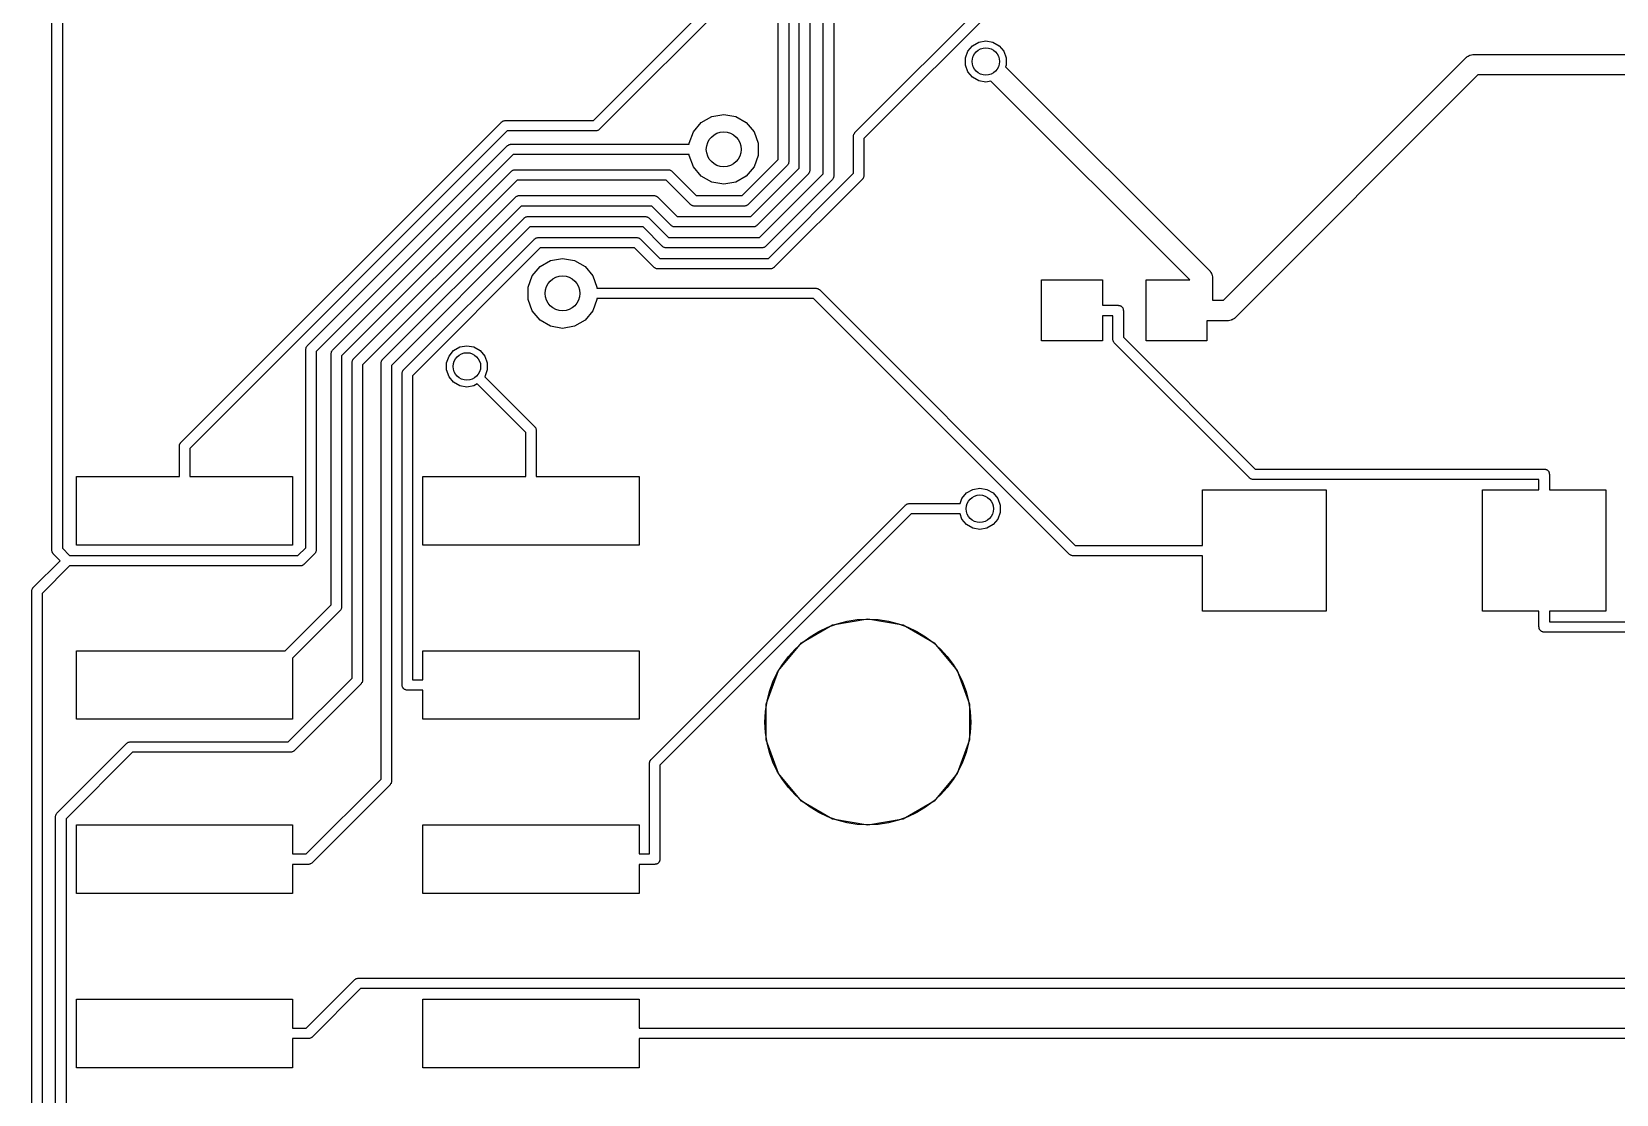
# Model space of a CAD drawing. Extents: x 0 to 100, y -163 to 0.
# Drawn here: x 0.31 to 23.41, y -130.43 to -114.93 of the extents above; entities that cross this region are included whole.
import ezdxf

# ---------------------------------------------------------------- set-up
doc = ezdxf.new("R2010")
doc.units = 0
doc.header["$MEASUREMENT"] = 0
doc.layers.add('BLACK', color=7, linetype='CONTINUOUS')

msp = doc.modelspace()

# ---------------------------------------------------------------- linework, layer by layer
at = {"layer": 'Black'}
for p, q in [((8.50054, -116.229), (21.5148, -103.215)), ((21.6003, -103.345), (8.58598, -116.359)), ((0.6064, -122.499), (0.6064, -104.841)), ((0.7588, -104.873), (0.7588, -122.467)), ((11.1956, -116.8), (11.1956, -114)), ((11.348, -114.032), (11.348, -116.831)), ((11.5007, -116.926), (11.5007, -114.127)), ((11.6531, -114.158), (11.6531, -116.958)), ((11.8513, -117.007), (11.8513, -114.208)), ((12.0037, -114.239), (12.0037, -117.039)), ((12.3132, -116.406), (14.4882, -114.231)), ((14.5737, -114.361), (12.4433, -116.491)), ((13.9235, -115.318), (13.9593, -115.219)), ((13.9593, -115.219), (14.0265, -115.139)), ((14.0265, -115.139), (14.1171, -115.087)), ((14.1171, -115.087), (14.2201, -115.069)), ((14.2201, -115.069), (14.3231, -115.087)), ((14.3231, -115.087), (14.4137, -115.139)), ((14.4137, -115.139), (14.4809, -115.219)), ((14.4809, -115.219), (14.5167, -115.318)), ((21.2991, -115.272), (21.318, -115.267)), ((21.318, -115.267), (21.3246, -115.267)), ((21.3246, -115.267), (21.3311, -115.266)), ((21.3311, -115.266), (35.9187, -115.266)), ((13.9235, -115.422), (13.9235, -115.318)), ((13.9593, -115.52), (13.9235, -115.422)), ((14.5167, -115.422), (14.5081, -115.446)), ((14.5081, -115.446), (17.4797, -118.417)), ((14.5167, -115.318), (14.5167, -115.422)), ((17.6851, -118.85), (21.225, -115.31)), ((21.225, -115.31), (21.2304, -115.306)), ((21.2304, -115.306), (21.2347, -115.301)), ((21.2347, -115.301), (21.2517, -115.291)), ((21.2517, -115.291), (21.2677, -115.28)), ((21.2677, -115.28), (21.2741, -115.278)), ((21.2741, -115.278), (21.2798, -115.275)), ((21.2798, -115.275), (21.2991, -115.272)), ((14.0265, -115.6), (13.9593, -115.52)), ((14.1171, -115.653), (14.0265, -115.6)), ((14.2201, -115.671), (14.1171, -115.653)), ((14.2958, -115.658), (14.2201, -115.671)), ((17.1937, -118.555), (14.2958, -115.658)), ((21.3932, -115.566), (17.8533, -119.106)), ((35.9187, -115.566), (21.3932, -115.566)), ((10.0722, -116.259), (10.2256, -116.171)), ((10.2256, -116.171), (10.4, -116.14)), ((10.4, -116.14), (10.5744, -116.171)), ((10.5744, -116.171), (10.7278, -116.259)), ((2.48612, -120.925), (7.15932, -116.252)), ((7.24476, -116.382), (2.6162, -121.01)), ((7.15932, -116.252), (7.16206, -116.25)), ((7.16206, -116.25), (7.16422, -116.247)), ((7.16422, -116.247), (7.17284, -116.242)), ((7.17284, -116.242), (7.181, -116.236)), ((7.181, -116.236), (7.18423, -116.236)), ((7.18423, -116.236), (7.18714, -116.234)), ((7.18714, -116.234), (7.19694, -116.232)), ((7.19694, -116.232), (7.20656, -116.23)), ((7.20656, -116.23), (7.2099, -116.23)), ((7.2099, -116.23), (7.2132, -116.229)), ((7.2132, -116.229), (8.50054, -116.229)), ((8.5321, -116.382), (7.24476, -116.382)), ((8.5354, -116.381), (8.5321, -116.382)), ((8.53874, -116.381), (8.5354, -116.381)), ((8.54836, -116.379), (8.53874, -116.381)), ((8.55816, -116.377), (8.54836, -116.379)), ((8.56106, -116.375), (8.55816, -116.377)), ((8.5643, -116.375), (8.56106, -116.375)), ((8.57246, -116.369), (8.5643, -116.375)), ((8.58108, -116.364), (8.57246, -116.369)), ((8.58323, -116.361), (8.58108, -116.364)), ((8.58598, -116.359), (8.58323, -116.361)), ((9.89781, -116.561), (9.95838, -116.395)), ((9.95838, -116.395), (10.0722, -116.259)), ((10.7278, -116.259), (10.8416, -116.395)), ((10.8416, -116.395), (10.9022, -116.561)), ((12.298, -116.428), (12.3038, -116.42)), ((12.3038, -116.42), (12.3087, -116.411)), ((12.3087, -116.411), (12.3113, -116.409)), ((12.3113, -116.409), (12.3132, -116.406)), ((4.33012, -119.512), (7.24642, -116.596)), ((7.24642, -116.596), (7.24917, -116.594)), ((7.24917, -116.594), (7.25132, -116.592)), ((7.25132, -116.592), (7.25994, -116.587)), ((7.25994, -116.587), (7.2681, -116.581)), ((7.2681, -116.581), (7.27133, -116.58)), ((7.27133, -116.58), (7.27424, -116.578)), ((7.27424, -116.578), (7.28404, -116.577)), ((7.28404, -116.577), (7.29366, -116.574)), ((7.29366, -116.574), (7.297, -116.574)), ((7.297, -116.574), (7.3003, -116.574)), ((7.3003, -116.574), (9.89781, -116.574)), ((9.89781, -116.574), (9.89781, -116.561)), ((10.9022, -116.561), (10.9022, -116.739)), ((12.2909, -116.46), (12.2915, -116.457)), ((12.2909, -116.999), (12.2909, -116.46)), ((12.2912, -116.453), (12.2938, -116.444)), ((12.2915, -116.457), (12.2912, -116.453)), ((12.2938, -116.444), (12.2955, -116.434)), ((12.2955, -116.434), (12.2972, -116.431)), ((12.2972, -116.431), (12.298, -116.428)), ((12.4433, -116.491), (12.4433, -117.031)), ((7.33186, -116.726), (4.4602, -119.598)), ((9.89781, -116.726), (7.33186, -116.726)), ((9.89781, -116.739), (9.89781, -116.726)), ((9.95838, -116.905), (9.89781, -116.739)), ((10.6705, -117.325), (11.1956, -116.8)), ((11.3257, -116.885), (10.756, -117.455)), ((10.9022, -116.739), (10.8416, -116.905)), ((11.3276, -116.883), (11.3257, -116.885)), ((11.3302, -116.88), (11.3276, -116.883)), ((11.3351, -116.872), (11.3302, -116.88)), ((11.3409, -116.864), (11.3351, -116.872)), ((11.3417, -116.86), (11.3409, -116.864)), ((11.3434, -116.857), (11.3417, -116.86)), ((11.3451, -116.848), (11.3434, -116.857)), ((11.3477, -116.838), (11.3451, -116.848)), ((11.348, -116.831), (11.3474, -116.835)), ((11.3474, -116.835), (11.3477, -116.838)), ((4.69902, -119.575), (7.30452, -116.97)), ((7.38996, -117.1), (4.8291, -119.661)), ((7.30452, -116.97), (7.30726, -116.968)), ((7.30726, -116.968), (7.30942, -116.965)), ((7.30942, -116.965), (7.31804, -116.96)), ((7.31804, -116.96), (7.3262, -116.954)), ((7.3262, -116.954), (7.32943, -116.954)), ((7.32943, -116.954), (7.33234, -116.952)), ((7.33234, -116.952), (7.34214, -116.95)), ((7.34214, -116.95), (7.35176, -116.948)), ((7.35176, -116.948), (7.3551, -116.948)), ((7.3551, -116.948), (7.3584, -116.947)), ((7.3584, -116.947), (9.5906, -116.947)), ((9.55904, -117.1), (7.38996, -117.1)), ((9.91432, -117.455), (9.55904, -117.1)), ((9.5906, -116.947), (9.5939, -116.948)), ((9.5939, -116.948), (9.59724, -116.948)), ((9.59724, -116.948), (9.60686, -116.95)), ((9.60686, -116.95), (9.61666, -116.952)), ((9.61666, -116.952), (9.61956, -116.954)), ((9.61956, -116.954), (9.6228, -116.954)), ((9.6228, -116.954), (9.63096, -116.96)), ((9.63096, -116.96), (9.63958, -116.965)), ((9.63958, -116.965), (9.64173, -116.968)), ((9.64173, -116.968), (9.64448, -116.97)), ((9.64448, -116.97), (9.99976, -117.325)), ((10.0722, -117.041), (9.95838, -116.905)), ((10.2256, -117.129), (10.0722, -117.041)), ((10.7278, -117.041), (10.5744, -117.129)), ((10.8416, -116.905), (10.7278, -117.041)), ((10.797, -117.63), (11.5007, -116.926)), ((11.6308, -117.012), (10.8825, -117.76)), ((10.9235, -117.935), (11.8513, -117.007)), ((11.9814, -117.093), (11.009, -118.065)), ((11.05, -118.24), (12.2909, -116.999)), ((12.421, -117.085), (11.1355, -118.37)), ((11.6327, -117.009), (11.6308, -117.012)), ((11.6353, -117.007), (11.6327, -117.009)), ((11.6402, -116.998), (11.6353, -117.007)), ((11.646, -116.99), (11.6402, -116.998)), ((11.6468, -116.987), (11.646, -116.99)), ((11.6485, -116.984), (11.6468, -116.987)), ((11.6502, -116.974), (11.6485, -116.984)), ((11.6528, -116.965), (11.6502, -116.974)), ((11.6531, -116.958), (11.6525, -116.961)), ((11.6525, -116.961), (11.6528, -116.965)), ((11.9833, -117.09), (11.9814, -117.093)), ((11.9859, -117.088), (11.9833, -117.09)), ((11.9909, -117.079), (11.9859, -117.088)), ((11.9966, -117.071), (11.9909, -117.079)), ((11.9974, -117.068), (11.9966, -117.071)), ((11.9991, -117.065), (11.9974, -117.068)), ((12.0008, -117.055), (11.9991, -117.065)), ((12.0034, -117.046), (12.0008, -117.055)), ((12.0037, -117.039), (12.0031, -117.042)), ((12.0031, -117.042), (12.0034, -117.046)), ((12.4229, -117.082), (12.421, -117.085)), ((12.4255, -117.08), (12.4229, -117.082)), ((12.4305, -117.071), (12.4255, -117.08)), ((12.4362, -117.063), (12.4305, -117.071)), ((12.437, -117.06), (12.4362, -117.063)), ((12.4387, -117.057), (12.437, -117.06)), ((12.4404, -117.047), (12.4387, -117.057)), ((12.443, -117.038), (12.4404, -117.047)), ((12.4433, -117.031), (12.4427, -117.034)), ((12.4427, -117.034), (12.443, -117.038)), ((5.00422, -119.705), (7.36222, -117.347)), ((7.36222, -117.347), (7.36496, -117.345)), ((7.36496, -117.345), (7.36712, -117.343)), ((7.36712, -117.343), (7.37574, -117.338)), ((7.37574, -117.338), (7.3839, -117.332)), ((7.3839, -117.332), (7.38713, -117.331)), ((7.38713, -117.331), (7.39004, -117.329)), ((7.39004, -117.329), (7.39984, -117.328)), ((7.39984, -117.328), (7.40946, -117.325)), ((7.40946, -117.325), (7.4128, -117.325)), ((7.4128, -117.325), (7.4161, -117.325)), ((7.4161, -117.325), (9.3839, -117.325)), ((9.3839, -117.325), (9.3872, -117.325)), ((9.3872, -117.325), (9.39054, -117.325)), ((9.39054, -117.325), (9.40016, -117.328)), ((9.40016, -117.328), (9.40996, -117.329)), ((9.40996, -117.329), (9.41287, -117.331)), ((9.41287, -117.331), (9.4161, -117.332)), ((9.4161, -117.332), (9.42426, -117.338)), ((9.42426, -117.338), (9.43288, -117.343)), ((9.43288, -117.343), (9.43503, -117.345)), ((9.43503, -117.345), (9.43778, -117.347)), ((9.43778, -117.347), (9.72056, -117.63)), ((9.99976, -117.325), (10.6705, -117.325)), ((10.4, -117.16), (10.2256, -117.129)), ((10.5744, -117.129), (10.4, -117.16)), ((7.44766, -117.477), (5.1343, -119.791)), ((9.35234, -117.477), (7.44766, -117.477)), ((9.63512, -117.76), (9.35234, -117.477)), ((9.91707, -117.457), (9.91432, -117.455)), ((9.91922, -117.459), (9.91707, -117.457)), ((9.92784, -117.464), (9.91922, -117.459)), ((9.936, -117.47), (9.92784, -117.464)), ((9.93924, -117.471), (9.936, -117.47)), ((9.94214, -117.473), (9.93924, -117.471)), ((9.95194, -117.474), (9.94214, -117.473)), ((9.96156, -117.477), (9.95194, -117.474)), ((9.9649, -117.477), (9.96156, -117.477)), ((9.9682, -117.477), (9.9649, -117.477)), ((10.7021, -117.477), (9.9682, -117.477)), ((10.7054, -117.477), (10.7021, -117.477)), ((10.7087, -117.477), (10.7054, -117.477)), ((10.7184, -117.474), (10.7087, -117.477)), ((10.7282, -117.473), (10.7184, -117.474)), ((10.7311, -117.471), (10.7282, -117.473)), ((10.7343, -117.47), (10.7311, -117.471)), ((10.7425, -117.464), (10.7343, -117.47)), ((10.7511, -117.459), (10.7425, -117.464)), ((10.7532, -117.457), (10.7511, -117.459)), ((10.756, -117.455), (10.7532, -117.457)), ((5.42702, -119.714), (7.48872, -117.652)), ((7.57416, -117.782), (5.5571, -119.8)), ((7.48872, -117.652), (7.49146, -117.65)), ((7.49146, -117.65), (7.49362, -117.648)), ((7.49362, -117.648), (7.50224, -117.643)), ((7.50224, -117.643), (7.5104, -117.637)), ((7.5104, -117.637), (7.51363, -117.636)), ((7.51363, -117.636), (7.51654, -117.635)), ((7.51654, -117.635), (7.52634, -117.633)), ((7.52634, -117.633), (7.53596, -117.63)), ((7.53596, -117.63), (7.5393, -117.631)), ((7.5393, -117.631), (7.5426, -117.63)), ((7.5426, -117.63), (9.2575, -117.63)), ((9.22594, -117.782), (7.57416, -117.782)), ((9.50862, -118.065), (9.22594, -117.782)), ((9.2575, -117.63), (9.2608, -117.631)), ((9.2608, -117.631), (9.26414, -117.63)), ((9.26414, -117.63), (9.27376, -117.633)), ((9.27376, -117.633), (9.28356, -117.635)), ((9.28356, -117.635), (9.28646, -117.636)), ((9.28646, -117.636), (9.2897, -117.637)), ((9.2897, -117.637), (9.29786, -117.643)), ((9.29786, -117.643), (9.30648, -117.648)), ((9.30648, -117.648), (9.30863, -117.65)), ((9.30863, -117.65), (9.31138, -117.652)), ((9.31138, -117.652), (9.59406, -117.935)), ((9.63786, -117.762), (9.63512, -117.76)), ((9.64002, -117.765), (9.63786, -117.762)), ((9.64864, -117.77), (9.64002, -117.765)), ((9.6568, -117.775), (9.64864, -117.77)), ((9.66003, -117.776), (9.6568, -117.775)), ((9.66294, -117.778), (9.66003, -117.776)), ((9.67274, -117.78), (9.66294, -117.778)), ((9.68236, -117.782), (9.67274, -117.78)), ((9.6857, -117.782), (9.68236, -117.782)), ((9.689, -117.782), (9.6857, -117.782)), ((10.8286, -117.782), (9.689, -117.782)), ((9.72056, -117.63), (10.797, -117.63)), ((10.8319, -117.782), (10.8286, -117.782)), ((10.8352, -117.782), (10.8319, -117.782)), ((10.8449, -117.78), (10.8352, -117.782)), ((10.8547, -117.778), (10.8449, -117.78)), ((10.8576, -117.776), (10.8547, -117.778)), ((10.8608, -117.775), (10.8576, -117.776)), ((10.869, -117.77), (10.8608, -117.775)), ((10.8776, -117.765), (10.869, -117.77)), ((10.8797, -117.762), (10.8776, -117.765)), ((10.8825, -117.76), (10.8797, -117.762)), ((5.73222, -119.866), (7.64032, -117.958)), ((7.64032, -117.958), (7.64306, -117.956)), ((7.64306, -117.956), (7.64522, -117.953)), ((7.64522, -117.953), (7.65384, -117.948)), ((7.65384, -117.948), (7.662, -117.942)), ((7.662, -117.942), (7.66524, -117.941)), ((7.66524, -117.941), (7.66814, -117.94)), ((7.66814, -117.94), (7.67794, -117.938)), ((7.67794, -117.938), (7.68756, -117.935)), ((7.68756, -117.935), (7.6909, -117.936)), ((7.6909, -117.936), (7.6942, -117.935)), ((7.6942, -117.935), (9.131, -117.935)), ((9.131, -117.935), (9.1343, -117.936)), ((9.1343, -117.936), (9.13764, -117.935)), ((9.13764, -117.935), (9.14726, -117.938)), ((9.14726, -117.938), (9.15706, -117.94)), ((9.15706, -117.94), (9.15996, -117.941)), ((9.15996, -117.941), (9.1632, -117.942)), ((9.1632, -117.942), (9.17136, -117.948)), ((9.17136, -117.948), (9.17998, -117.953)), ((9.17998, -117.953), (9.18213, -117.956)), ((9.18213, -117.956), (9.18488, -117.958)), ((9.18488, -117.958), (9.46756, -118.24)), ((9.59406, -117.935), (10.9235, -117.935)), ((7.72576, -118.088), (5.8623, -119.951)), ((7.72222, -118.359), (7.87559, -118.271)), ((9.09944, -118.088), (7.72576, -118.088)), ((7.87559, -118.271), (8.05, -118.24)), ((8.05, -118.24), (8.22441, -118.271)), ((8.22441, -118.271), (8.37778, -118.359)), ((9.38212, -118.37), (9.09944, -118.088)), ((9.46756, -118.24), (11.05, -118.24)), ((9.51136, -118.067), (9.50862, -118.065)), ((9.51352, -118.07), (9.51136, -118.067)), ((9.52214, -118.075), (9.51352, -118.07)), ((9.5303, -118.08), (9.52214, -118.075)), ((9.53353, -118.081), (9.5303, -118.08)), ((9.53644, -118.083), (9.53353, -118.081)), ((9.54624, -118.085), (9.53644, -118.083)), ((9.55586, -118.087), (9.54624, -118.085)), ((9.5592, -118.087), (9.55586, -118.087)), ((9.5625, -118.087), (9.5592, -118.087)), ((10.9551, -118.087), (9.5625, -118.087)), ((10.9584, -118.087), (10.9551, -118.087)), ((10.9617, -118.087), (10.9584, -118.087)), ((10.9714, -118.085), (10.9617, -118.087)), ((10.9812, -118.083), (10.9714, -118.085)), ((10.9841, -118.081), (10.9812, -118.083)), ((10.9873, -118.08), (10.9841, -118.081)), ((10.9955, -118.075), (10.9873, -118.08)), ((11.0041, -118.07), (10.9955, -118.075)), ((11.0062, -118.067), (11.0041, -118.07)), ((11.009, -118.065), (11.0062, -118.067)), ((7.54781, -118.661), (7.60838, -118.495)), ((7.60838, -118.495), (7.72222, -118.359)), ((8.37778, -118.359), (8.49162, -118.495)), ((8.49162, -118.495), (8.55219, -118.661)), ((9.38486, -118.372), (9.38212, -118.37)), ((9.38702, -118.375), (9.38486, -118.372)), ((9.39564, -118.38), (9.38702, -118.375)), ((9.4038, -118.385), (9.39564, -118.38)), ((9.40703, -118.386), (9.4038, -118.385)), ((9.40994, -118.388), (9.40703, -118.386)), ((9.41974, -118.39), (9.40994, -118.388)), ((9.42936, -118.392), (9.41974, -118.39)), ((9.4327, -118.392), (9.42936, -118.392)), ((9.436, -118.393), (9.4327, -118.392)), ((11.0816, -118.393), (9.436, -118.393)), ((11.0849, -118.392), (11.0816, -118.393)), ((11.0882, -118.392), (11.0849, -118.392)), ((11.0979, -118.39), (11.0882, -118.392)), ((11.1077, -118.388), (11.0979, -118.39)), ((11.1106, -118.386), (11.1077, -118.388)), ((11.1138, -118.385), (11.1106, -118.386)), ((11.122, -118.38), (11.1138, -118.385)), ((11.1306, -118.375), (11.122, -118.38)), ((11.1327, -118.372), (11.1306, -118.375)), ((11.1355, -118.37), (11.1327, -118.372)), ((17.4797, -118.417), (17.4835, -118.423)), ((17.4835, -118.423), (17.4885, -118.427)), ((17.4885, -118.427), (17.4983, -118.444)), ((17.4983, -118.444), (17.5095, -118.46)), ((17.5095, -118.46), (17.5113, -118.466)), ((17.5113, -118.466), (17.5146, -118.472)), ((17.5146, -118.472), (17.518, -118.491)), ((17.518, -118.491), (17.523, -118.51)), ((7.54781, -118.839), (7.54781, -118.661)), ((8.55219, -118.661), (8.55219, -118.674)), ((8.55219, -118.674), (11.7411, -118.674)), ((11.7411, -118.674), (11.7444, -118.674)), ((11.7444, -118.674), (11.7477, -118.674)), ((11.7477, -118.674), (11.7574, -118.677)), ((11.7574, -118.677), (11.7672, -118.678)), ((11.7672, -118.678), (11.7701, -118.68)), ((11.7701, -118.68), (11.7733, -118.681)), ((11.7733, -118.681), (11.7815, -118.687)), ((11.7815, -118.687), (11.7901, -118.692)), ((11.7901, -118.692), (11.7922, -118.694)), ((11.7922, -118.694), (11.795, -118.696)), ((11.795, -118.696), (15.5227, -122.424)), ((15.0315, -119.444), (15.0315, -118.555)), ((15.0315, -118.555), (15.9205, -118.555)), ((15.9205, -118.555), (15.9205, -118.924)), ((16.5555, -119.444), (16.5555, -118.555)), ((16.5555, -118.555), (17.1937, -118.555)), ((17.523, -118.51), (17.5225, -118.517)), ((17.5225, -118.517), (17.5236, -118.523)), ((17.5236, -118.523), (17.5236, -118.85)), ((7.60838, -119.005), (7.54781, -118.839)), ((8.55219, -118.839), (8.49162, -119.005)), ((11.7095, -118.826), (8.55219, -118.826)), ((8.55219, -118.826), (8.55219, -118.839)), ((15.4372, -122.554), (11.7095, -118.826)), ((15.9205, -118.924), (16.1494, -118.924)), ((16.1494, -118.924), (16.156, -118.925)), ((16.156, -118.925), (16.1626, -118.925)), ((16.1626, -118.925), (16.1689, -118.927)), ((16.1689, -118.927), (16.1755, -118.928)), ((16.1755, -118.928), (16.1812, -118.932)), ((16.1812, -118.932), (16.1875, -118.934)), ((16.1875, -118.934), (16.1926, -118.938)), ((16.1926, -118.938), (16.1984, -118.942)), ((16.1984, -118.942), (16.2027, -118.947)), ((16.2027, -118.947), (16.2078, -118.951)), ((16.2078, -118.951), (16.2111, -118.957)), ((16.2111, -118.957), (16.2154, -118.962)), ((16.2154, -118.962), (16.2177, -118.968)), ((17.5236, -118.85), (17.6851, -118.85)), ((7.72222, -119.141), (7.60838, -119.005)), ((7.87559, -119.229), (7.72222, -119.141)), ((8.37778, -119.141), (8.22441, -119.229)), ((8.49162, -119.005), (8.37778, -119.141)), ((16.0732, -119.076), (15.9205, -119.076)), ((15.9205, -119.076), (15.9205, -119.444)), ((16.0732, -119.421), (16.0732, -119.076)), ((16.2177, -118.968), (16.221, -118.974)), ((16.221, -118.974), (16.2222, -118.981)), ((16.2222, -118.981), (16.2244, -118.987)), ((16.2244, -118.987), (16.2244, -118.993)), ((16.2244, -118.993), (16.2256, -119)), ((16.2256, -119), (16.2256, -119.389)), ((17.7472, -119.15), (17.4445, -119.15)), ((17.4445, -119.15), (17.4445, -119.444)), ((17.7537, -119.149), (17.7472, -119.15)), ((17.7603, -119.149), (17.7537, -119.149)), ((17.7792, -119.144), (17.7603, -119.149)), ((17.7985, -119.141), (17.7792, -119.144)), ((17.8042, -119.138), (17.7985, -119.141)), ((17.8106, -119.136), (17.8042, -119.138)), ((17.8266, -119.125), (17.8106, -119.136)), ((17.8436, -119.115), (17.8266, -119.125)), ((17.8479, -119.11), (17.8436, -119.115)), ((17.8533, -119.106), (17.8479, -119.11)), ((8.05, -119.26), (7.87559, -119.229)), ((8.22441, -119.229), (8.05, -119.26)), ((16.0738, -119.424), (16.0732, -119.421)), ((16.0735, -119.428), (16.0738, -119.424)), ((16.2256, -119.389), (18.1473, -121.311)), ((4.3078, -119.566), (4.30838, -119.563)), ((4.3078, -122.458), (4.3078, -119.566)), ((4.30809, -119.56), (4.31067, -119.55)), ((4.30838, -119.563), (4.30809, -119.56)), ((4.31067, -119.55), (4.31239, -119.54)), ((4.31239, -119.54), (4.31407, -119.537)), ((4.31407, -119.537), (4.31494, -119.534)), ((4.31494, -119.534), (4.32065, -119.526)), ((4.32065, -119.526), (4.32563, -119.517)), ((4.32563, -119.517), (4.32819, -119.515)), ((4.32819, -119.515), (4.33012, -119.512)), ((4.4602, -119.598), (4.4602, -122.49)), ((4.6767, -119.629), (4.67728, -119.626)), ((4.6767, -123.291), (4.6767, -119.629)), ((4.67699, -119.622), (4.67957, -119.613)), ((4.67728, -119.626), (4.67699, -119.622)), ((4.67957, -119.613), (4.68129, -119.603)), ((4.68129, -119.603), (4.68297, -119.6)), ((4.68297, -119.6), (4.68384, -119.597)), ((4.68384, -119.597), (4.68955, -119.589)), ((4.68955, -119.589), (4.69453, -119.58)), ((4.69453, -119.58), (4.69709, -119.578)), ((4.69709, -119.578), (4.69902, -119.575)), ((6.3952, -119.664), (6.46243, -119.584)), ((6.46243, -119.584), (6.553, -119.532)), ((6.553, -119.532), (6.656, -119.514)), ((6.656, -119.514), (6.759, -119.532)), ((6.759, -119.532), (6.84957, -119.584)), ((6.84957, -119.584), (6.9168, -119.664)), ((15.9205, -119.444), (15.0315, -119.444)), ((16.0761, -119.437), (16.0735, -119.428)), ((16.0778, -119.447), (16.0761, -119.437)), ((16.0795, -119.45), (16.0778, -119.447)), ((16.0803, -119.453), (16.0795, -119.45)), ((16.0861, -119.461), (16.0803, -119.453)), ((16.091, -119.47), (16.0861, -119.461)), ((16.0936, -119.472), (16.091, -119.47)), ((16.0955, -119.475), (16.0936, -119.472)), ((18.0618, -121.441), (16.0955, -119.475)), ((17.4445, -119.444), (16.5555, -119.444)), ((4.8291, -119.661), (4.8291, -123.322)), ((4.9819, -119.759), (4.98248, -119.756)), ((4.9819, -124.359), (4.9819, -119.759)), ((4.98219, -119.752), (4.98477, -119.743)), ((4.98248, -119.756), (4.98219, -119.752)), ((4.98477, -119.743), (4.98649, -119.733)), ((4.98649, -119.733), (4.98817, -119.73)), ((4.98817, -119.73), (4.98904, -119.727)), ((4.98904, -119.727), (4.99475, -119.719)), ((4.99475, -119.719), (4.99973, -119.71)), ((4.99973, -119.71), (5.00229, -119.708)), ((5.00229, -119.708), (5.00422, -119.705)), ((5.1343, -119.791), (5.1343, -124.391)), ((5.4047, -119.768), (5.40528, -119.765)), ((5.4047, -125.831), (5.4047, -119.768)), ((5.40499, -119.761), (5.40757, -119.752)), ((5.40528, -119.765), (5.40499, -119.761)), ((5.40757, -119.752), (5.4093, -119.742)), ((5.4093, -119.742), (5.41097, -119.739)), ((5.41097, -119.739), (5.41184, -119.736)), ((5.41184, -119.736), (5.41755, -119.728)), ((5.41755, -119.728), (5.42253, -119.719)), ((5.42253, -119.719), (5.42509, -119.717)), ((5.42509, -119.717), (5.42702, -119.714)), ((5.5571, -119.8), (5.5571, -125.863)), ((5.71617, -119.891), (5.71704, -119.887)), ((5.71704, -119.887), (5.72275, -119.879)), ((5.72275, -119.879), (5.72773, -119.871)), ((5.72773, -119.871), (5.73029, -119.868)), ((5.73029, -119.868), (5.73222, -119.866)), ((6.35943, -119.763), (6.3952, -119.664)), ((6.35943, -119.867), (6.35943, -119.763)), ((6.3952, -119.965), (6.35943, -119.867)), ((6.9168, -119.664), (6.95257, -119.763)), ((6.95257, -119.867), (6.9168, -119.965)), ((6.95257, -119.763), (6.95257, -119.867)), ((5.7099, -119.919), (5.71048, -119.916)), ((5.7099, -124.46), (5.7099, -119.919)), ((5.71019, -119.913), (5.71277, -119.903)), ((5.71048, -119.916), (5.71019, -119.913)), ((5.71277, -119.903), (5.71449, -119.893)), ((5.71449, -119.893), (5.71617, -119.891)), ((5.8623, -119.951), (5.8623, -124.384)), ((6.46243, -120.045), (6.3952, -119.965)), ((6.553, -120.098), (6.46243, -120.045)), ((6.656, -120.116), (6.553, -120.098)), ((6.759, -120.098), (6.656, -120.116)), ((6.80479, -120.071), (6.759, -120.098)), ((7.5138, -120.78), (6.80479, -120.071)), ((6.9168, -119.965), (6.91568, -119.967)), ((6.91568, -119.967), (7.64388, -120.695)), ((7.5138, -121.42), (7.5138, -120.78)), ((7.64388, -120.695), (7.6458, -120.698)), ((7.6458, -120.698), (7.64837, -120.7)), ((7.64837, -120.7), (7.65335, -120.708)), ((7.65335, -120.708), (7.65906, -120.717)), ((7.65906, -120.717), (7.65993, -120.72)), ((7.65993, -120.72), (7.6616, -120.723)), ((7.6616, -120.723), (7.66333, -120.733)), ((7.66333, -120.733), (7.66591, -120.742)), ((7.66591, -120.742), (7.66562, -120.745)), ((7.66562, -120.745), (7.6662, -120.749)), ((7.6662, -120.749), (7.6662, -121.42)), ((2.4638, -120.979), (2.46438, -120.975)), ((2.4638, -121.42), (2.4638, -120.979)), ((2.46409, -120.972), (2.46667, -120.962)), ((2.46438, -120.975), (2.46409, -120.972)), ((2.46667, -120.962), (2.46839, -120.953)), ((2.46839, -120.953), (2.47007, -120.95)), ((2.47007, -120.95), (2.47094, -120.946)), ((2.47094, -120.946), (2.47665, -120.938)), ((2.47665, -120.938), (2.48163, -120.93)), ((2.48163, -120.93), (2.48419, -120.928)), ((2.48419, -120.928), (2.48612, -120.925)), ((2.6162, -121.01), (2.6162, -121.42)), ((0.965, -122.42), (0.965, -121.42)), ((0.965, -121.42), (2.4638, -121.42)), ((2.6162, -121.42), (4.115, -121.42)), ((4.115, -121.42), (4.115, -122.42)), ((6.015, -122.42), (6.015, -121.42)), ((6.015, -121.42), (7.5138, -121.42)), ((7.6662, -121.42), (9.165, -121.42)), ((9.165, -121.42), (9.165, -122.42)), ((18.0646, -121.443), (18.0618, -121.441)), ((18.0667, -121.446), (18.0646, -121.443)), ((18.0753, -121.451), (18.0667, -121.446)), ((18.0835, -121.456), (18.0753, -121.451)), ((18.0867, -121.457), (18.0835, -121.456)), ((18.0896, -121.459), (18.0867, -121.457)), ((18.0994, -121.461), (18.0896, -121.459)), ((18.1091, -121.463), (18.0994, -121.461)), ((18.1124, -121.463), (18.1091, -121.463)), ((18.1157, -121.463), (18.1124, -121.463)), ((22.2834, -121.463), (18.1157, -121.463)), ((18.1473, -121.311), (22.3596, -121.311)), ((22.2834, -121.616), (22.2834, -121.463)), ((22.3596, -121.311), (22.3662, -121.312)), ((22.3662, -121.312), (22.3728, -121.312)), ((22.3728, -121.312), (22.3791, -121.314)), ((22.3791, -121.314), (22.3857, -121.316)), ((22.3857, -121.316), (22.3914, -121.319)), ((22.3914, -121.319), (22.3977, -121.321)), ((22.3977, -121.321), (22.4028, -121.325)), ((22.4028, -121.325), (22.4086, -121.329)), ((22.4086, -121.329), (22.4129, -121.334)), ((22.4129, -121.334), (22.418, -121.338)), ((22.418, -121.338), (22.4213, -121.344)), ((22.4213, -121.344), (22.4256, -121.349)), ((22.4256, -121.349), (22.4279, -121.355)), ((22.4279, -121.355), (22.4312, -121.361)), ((22.4312, -121.361), (22.4324, -121.368)), ((22.4324, -121.368), (22.4346, -121.374)), ((22.4346, -121.374), (22.4346, -121.381)), ((22.4346, -121.381), (22.4358, -121.387)), ((22.4358, -121.387), (22.4358, -121.616)), ((13.8727, -121.74), (13.9399, -121.66)), ((13.9399, -121.66), (14.0305, -121.608)), ((14.0305, -121.608), (14.1335, -121.589)), ((14.1335, -121.589), (14.2365, -121.608)), ((14.2365, -121.608), (14.3271, -121.66)), ((14.3271, -121.66), (14.3943, -121.74)), ((17.3812, -122.424), (17.3812, -121.616)), ((17.3812, -121.616), (19.1795, -121.616)), ((19.1795, -121.616), (19.1795, -123.384)), ((21.4605, -123.384), (21.4605, -121.616)), ((21.4605, -121.616), (22.2834, -121.616)), ((22.4358, -121.616), (23.2588, -121.616)), ((23.2588, -121.616), (23.2588, -123.384)), ((9.34002, -125.545), (13.0487, -121.837)), ((13.1342, -121.967), (9.4701, -125.631)), ((13.0487, -121.837), (13.0515, -121.835)), ((13.0515, -121.835), (13.0536, -121.832)), ((13.0536, -121.832), (13.0622, -121.827)), ((13.0622, -121.827), (13.0704, -121.821)), ((13.0704, -121.821), (13.0736, -121.821)), ((13.0736, -121.821), (13.0765, -121.819)), ((13.0765, -121.819), (13.0863, -121.817)), ((13.0863, -121.817), (13.096, -121.815)), ((13.096, -121.815), (13.0993, -121.815)), ((13.0993, -121.815), (13.1026, -121.814)), ((13.1026, -121.814), (13.8456, -121.814)), ((13.8456, -121.967), (13.1342, -121.967)), ((13.8456, -121.814), (13.8727, -121.74)), ((13.8727, -122.041), (13.8456, -121.967)), ((14.3943, -121.74), (14.4301, -121.838)), ((14.4301, -121.943), (14.3943, -122.041)), ((14.4301, -121.838), (14.4301, -121.943)), ((13.9399, -122.121), (13.8727, -122.041)), ((14.0305, -122.173), (13.9399, -122.121)), ((14.1335, -122.192), (14.0305, -122.173)), ((14.2365, -122.173), (14.1335, -122.192)), ((14.3271, -122.121), (14.2365, -122.173)), ((14.3943, -122.041), (14.3271, -122.121)), ((4.115, -122.42), (0.965, -122.42)), ((9.165, -122.42), (6.015, -122.42)), ((15.5227, -122.424), (17.3812, -122.424)), ((0.33362, -123.041), (0.72524, -122.649)), ((0.60698, -122.502), (0.6064, -122.499)), ((0.60669, -122.505), (0.60698, -122.502)), ((0.60927, -122.515), (0.60669, -122.505)), ((0.61099, -122.525), (0.60927, -122.515)), ((0.61267, -122.528), (0.61099, -122.525)), ((0.61354, -122.531), (0.61267, -122.528)), ((0.61925, -122.539), (0.61354, -122.531)), ((0.62423, -122.548), (0.61925, -122.539)), ((0.62679, -122.55), (0.62423, -122.548)), ((0.62872, -122.552), (0.62679, -122.55)), ((0.72524, -122.649), (0.62872, -122.552)), ((0.7588, -122.467), (0.86456, -122.573)), ((0.86456, -122.573), (4.19314, -122.573)), ((4.19314, -122.573), (4.3078, -122.458)), ((4.43788, -122.544), (4.27858, -122.703)), ((4.4398, -122.541), (4.43788, -122.544)), ((4.44237, -122.539), (4.4398, -122.541)), ((4.44735, -122.53), (4.44237, -122.539)), ((4.45306, -122.522), (4.44735, -122.53)), ((4.45393, -122.519), (4.45306, -122.522)), ((4.4556, -122.516), (4.45393, -122.519)), ((4.45733, -122.506), (4.4556, -122.516)), ((4.45991, -122.496), (4.45733, -122.506)), ((4.4602, -122.49), (4.45962, -122.493)), ((4.45962, -122.493), (4.45991, -122.496)), ((15.44, -122.556), (15.4372, -122.554)), ((15.4421, -122.558), (15.44, -122.556)), ((15.4507, -122.563), (15.4421, -122.558)), ((15.4589, -122.569), (15.4507, -122.563)), ((15.4621, -122.57), (15.4589, -122.569)), ((15.465, -122.572), (15.4621, -122.57)), ((15.4748, -122.573), (15.465, -122.572)), ((15.4845, -122.576), (15.4748, -122.573)), ((15.4878, -122.576), (15.4845, -122.576)), ((15.4911, -122.576), (15.4878, -122.576)), ((17.3812, -122.576), (15.4911, -122.576)), ((17.3812, -123.384), (17.3812, -122.576)), ((0.86456, -122.725), (0.4637, -123.126)), ((4.2247, -122.725), (0.86456, -122.725)), ((4.228, -122.725), (4.2247, -122.725)), ((4.23134, -122.725), (4.228, -122.725)), ((4.24096, -122.722), (4.23134, -122.725)), ((4.25076, -122.721), (4.24096, -122.722)), ((4.25366, -122.719), (4.25076, -122.721)), ((4.2569, -122.718), (4.25366, -122.719)), ((4.26506, -122.712), (4.2569, -122.718)), ((4.27368, -122.707), (4.26506, -122.712)), ((4.27583, -122.705), (4.27368, -122.707)), ((4.27858, -122.703), (4.27583, -122.705)), ((0.3113, -123.094), (0.31188, -123.091)), ((0.3113, -139.959), (0.3113, -123.094)), ((0.31159, -123.088), (0.31417, -123.078)), ((0.31188, -123.091), (0.31159, -123.088)), ((0.31417, -123.078), (0.31589, -123.068)), ((0.31589, -123.068), (0.31757, -123.066)), ((0.31757, -123.066), (0.31844, -123.062)), ((0.31844, -123.062), (0.32415, -123.054)), ((0.32415, -123.054), (0.32913, -123.046)), ((0.32913, -123.046), (0.33169, -123.043)), ((0.33169, -123.043), (0.33362, -123.041)), ((0.4637, -123.126), (0.4637, -139.927)), ((4.00724, -123.96), (4.6767, -123.291)), ((4.82196, -123.354), (4.81625, -123.362)), ((4.82283, -123.351), (4.82196, -123.354)), ((4.8245, -123.348), (4.82283, -123.351)), ((4.82623, -123.338), (4.8245, -123.348)), ((4.82881, -123.329), (4.82623, -123.338)), ((4.8291, -123.322), (4.82852, -123.325)), ((4.82852, -123.325), (4.82881, -123.329)), ((4.80678, -123.376), (4.115, -124.068)), ((4.8087, -123.373), (4.80678, -123.376)), ((4.81127, -123.371), (4.8087, -123.373)), ((4.81625, -123.362), (4.81127, -123.371)), ((11.5321, -123.847), (11.985, -123.585)), ((11.985, -123.585), (12.5, -123.494)), ((12.5, -123.494), (13.015, -123.585)), ((13.015, -123.585), (13.4679, -123.847)), ((19.1795, -123.384), (17.3812, -123.384)), ((22.2834, -123.384), (21.4605, -123.384)), ((22.2834, -123.613), (22.2834, -123.384)), ((23.2588, -123.384), (22.4358, -123.384)), ((22.4358, -123.384), (22.4358, -123.537)), ((22.4358, -123.537), (31.9404, -123.537)), ((22.2846, -123.619), (22.2834, -123.613)), ((22.2846, -123.626), (22.2846, -123.619)), ((22.2868, -123.632), (22.2846, -123.626)), ((22.288, -123.639), (22.2868, -123.632)), ((22.2913, -123.645), (22.288, -123.639)), ((22.2936, -123.651), (22.2913, -123.645)), ((22.2979, -123.656), (22.2936, -123.651)), ((22.3012, -123.662), (22.2979, -123.656)), ((22.3063, -123.666), (22.3012, -123.662)), ((22.3106, -123.671), (22.3063, -123.666)), ((22.3164, -123.675), (22.3106, -123.671)), ((22.3215, -123.679), (22.3164, -123.675)), ((22.3278, -123.681), (22.3215, -123.679)), ((22.3335, -123.684), (22.3278, -123.681)), ((22.3401, -123.686), (22.3335, -123.684)), ((22.3464, -123.688), (22.3401, -123.686)), ((22.353, -123.688), (22.3464, -123.688)), ((22.3596, -123.689), (22.353, -123.688)), ((32.0166, -123.689), (22.3596, -123.689)), ((0.965, -124.96), (0.965, -123.96)), ((0.965, -123.96), (4.00724, -123.96)), ((6.015, -124.384), (6.015, -123.96)), ((6.015, -123.96), (9.165, -123.96)), ((9.165, -123.96), (9.165, -124.96)), ((11.196, -124.247), (11.5321, -123.847)), ((13.4679, -123.847), (13.804, -124.247)), ((4.115, -124.068), (4.115, -124.96)), ((11.0171, -124.739), (11.196, -124.247)), ((13.804, -124.247), (13.9829, -124.739)), ((4.05164, -125.289), (4.9819, -124.359)), ((5.11198, -124.444), (4.13708, -125.419)), ((5.1139, -124.442), (5.11198, -124.444)), ((5.11647, -124.44), (5.1139, -124.442)), ((5.12145, -124.431), (5.11647, -124.44)), ((5.12716, -124.423), (5.12145, -124.431)), ((5.12803, -124.42), (5.12716, -124.423)), ((5.1297, -124.417), (5.12803, -124.42)), ((5.13143, -124.407), (5.1297, -124.417)), ((5.13401, -124.397), (5.13143, -124.407)), ((5.1343, -124.391), (5.13372, -124.394)), ((5.13372, -124.394), (5.13401, -124.397)), ((5.71106, -124.467), (5.7099, -124.46)), ((5.71106, -124.473), (5.71106, -124.467)), ((5.71334, -124.479), (5.71106, -124.473)), ((5.71449, -124.486), (5.71334, -124.479)), ((5.71783, -124.492), (5.71449, -124.486)), ((5.72011, -124.498), (5.71783, -124.492)), ((5.72439, -124.503), (5.72011, -124.498)), ((5.72773, -124.509), (5.72439, -124.503)), ((5.73283, -124.513), (5.72773, -124.509)), ((5.8623, -124.384), (6.015, -124.384)), ((5.73712, -124.518), (5.73283, -124.513)), ((5.74289, -124.522), (5.73712, -124.518)), ((5.748, -124.526), (5.74289, -124.522)), ((5.75426, -124.528), (5.748, -124.526)), ((5.76004, -124.532), (5.75426, -124.528)), ((5.76661, -124.533), (5.76004, -124.532)), ((5.77287, -124.535), (5.76661, -124.533)), ((5.77953, -124.535), (5.77287, -124.535)), ((5.7861, -124.536), (5.77953, -124.535)), ((6.015, -124.536), (5.7861, -124.536)), ((6.015, -124.96), (6.015, -124.536)), ((11.0171, -125.261), (11.0171, -124.739)), ((13.9829, -124.739), (13.9829, -125.261)), ((4.115, -124.96), (0.965, -124.96)), ((9.165, -124.96), (6.015, -124.96)), ((0.68212, -126.325), (1.69562, -125.312)), ((1.69562, -125.312), (1.69836, -125.31)), ((1.69836, -125.31), (1.70052, -125.307)), ((1.70052, -125.307), (1.70914, -125.302)), ((1.70914, -125.302), (1.7173, -125.296)), ((1.7173, -125.296), (1.72053, -125.296)), ((1.72053, -125.296), (1.72344, -125.294)), ((1.72344, -125.294), (1.73324, -125.292)), ((1.73324, -125.292), (1.74286, -125.29)), ((1.74286, -125.29), (1.7462, -125.29)), ((1.7462, -125.29), (1.7495, -125.289)), ((1.7495, -125.289), (4.05164, -125.289)), ((4.12356, -125.429), (4.1154, -125.435)), ((4.13218, -125.424), (4.12356, -125.429)), ((4.13433, -125.421), (4.13218, -125.424)), ((4.13708, -125.419), (4.13433, -125.421)), ((11.196, -125.753), (11.0171, -125.261)), ((13.9829, -125.261), (13.804, -125.753)), ((1.78106, -125.442), (0.8122, -126.411)), ((4.0832, -125.442), (1.78106, -125.442)), ((4.0865, -125.441), (4.0832, -125.442)), ((4.08984, -125.441), (4.0865, -125.441)), ((4.09946, -125.439), (4.08984, -125.441)), ((4.10926, -125.437), (4.09946, -125.439)), ((4.11217, -125.435), (4.10926, -125.437)), ((4.1154, -125.435), (4.11217, -125.435)), ((9.3177, -125.599), (9.31828, -125.596)), ((9.3177, -126.924), (9.3177, -125.599)), ((9.31799, -125.593), (9.32057, -125.583)), ((9.31828, -125.596), (9.31799, -125.593)), ((9.32057, -125.583), (9.3223, -125.573)), ((9.3223, -125.573), (9.32397, -125.57)), ((9.32397, -125.57), (9.32484, -125.567)), ((9.32484, -125.567), (9.33055, -125.559)), ((9.33055, -125.559), (9.33553, -125.55)), ((9.33553, -125.55), (9.33809, -125.548)), ((9.33809, -125.548), (9.34002, -125.545)), ((9.4701, -125.631), (9.4701, -127)), ((4.31234, -126.924), (5.4047, -125.831)), ((5.54996, -125.895), (5.54425, -125.903)), ((5.55083, -125.892), (5.54996, -125.895)), ((5.55251, -125.889), (5.55083, -125.892)), ((5.55423, -125.879), (5.55251, -125.889)), ((5.55681, -125.87), (5.55423, -125.879)), ((5.5571, -125.863), (5.55652, -125.866)), ((5.55652, -125.866), (5.55681, -125.87)), ((11.5321, -126.153), (11.196, -125.753)), ((13.804, -125.753), (13.4679, -126.153)), ((5.53478, -125.917), (4.39778, -127.054)), ((5.5367, -125.914), (5.53478, -125.917)), ((5.53927, -125.912), (5.5367, -125.914)), ((5.54425, -125.903), (5.53927, -125.912)), ((0.66267, -126.363), (0.66439, -126.353)), ((0.66439, -126.353), (0.66607, -126.35)), ((0.66607, -126.35), (0.66694, -126.347)), ((0.66694, -126.347), (0.67265, -126.339)), ((0.67265, -126.339), (0.67763, -126.33)), ((0.67763, -126.33), (0.68019, -126.328)), ((0.68019, -126.328), (0.68212, -126.325)), ((11.985, -126.415), (11.5321, -126.153)), ((13.4679, -126.153), (13.015, -126.415)), ((0.6598, -126.379), (0.66038, -126.376)), ((0.6598, -135.253), (0.6598, -126.379)), ((0.66009, -126.372), (0.66267, -126.363)), ((0.66038, -126.376), (0.66009, -126.372)), ((0.8122, -126.411), (0.8122, -135.222)), ((0.965, -127.5), (0.965, -126.5)), ((0.965, -126.5), (4.115, -126.5)), ((4.115, -126.5), (4.115, -126.924)), ((6.015, -127.5), (6.015, -126.5)), ((6.015, -126.5), (9.165, -126.5)), ((9.165, -126.5), (9.165, -126.924)), ((12.5, -126.506), (11.985, -126.415)), ((13.015, -126.415), (12.5, -126.506)), ((4.115, -126.924), (4.31234, -126.924)), ((9.165, -126.924), (9.3177, -126.924)), ((9.45227, -127.049), (9.44717, -127.053)), ((9.45561, -127.043), (9.45227, -127.049)), ((9.45989, -127.038), (9.45561, -127.043)), ((9.46217, -127.032), (9.45989, -127.038)), ((9.46551, -127.026), (9.46217, -127.032)), ((9.46666, -127.019), (9.46551, -127.026)), ((9.46894, -127.013), (9.46666, -127.019)), ((9.4701, -127), (9.46894, -127.007)), ((9.46894, -127.007), (9.46894, -127.013)), ((4.3439, -127.076), (4.115, -127.076)), ((4.115, -127.076), (4.115, -127.5)), ((4.3472, -127.076), (4.3439, -127.076)), ((4.35054, -127.076), (4.3472, -127.076)), ((4.36016, -127.073), (4.35054, -127.076)), ((4.36996, -127.072), (4.36016, -127.073)), ((4.37287, -127.07), (4.36996, -127.072)), ((4.3761, -127.069), (4.37287, -127.07)), ((4.38426, -127.063), (4.3761, -127.069)), ((4.39288, -127.058), (4.38426, -127.063)), ((4.39503, -127.056), (4.39288, -127.058)), ((4.39778, -127.054), (4.39503, -127.056)), ((9.3939, -127.076), (9.165, -127.076)), ((9.165, -127.076), (9.165, -127.5)), ((9.40047, -127.075), (9.3939, -127.076)), ((9.40713, -127.075), (9.40047, -127.075)), ((9.41339, -127.073), (9.40713, -127.075)), ((9.41996, -127.072), (9.41339, -127.073)), ((9.42574, -127.068), (9.41996, -127.072)), ((9.432, -127.066), (9.42574, -127.068)), ((9.43711, -127.062), (9.432, -127.066)), ((9.44288, -127.058), (9.43711, -127.062)), ((9.44717, -127.053), (9.44288, -127.058)), ((4.115, -127.5), (0.965, -127.5)), ((9.165, -127.5), (6.015, -127.5)), ((4.31234, -129.464), (5.01892, -128.757)), ((5.10436, -128.887), (4.39778, -129.594)), ((5.01892, -128.757), (5.02166, -128.755)), ((5.02166, -128.755), (5.02382, -128.753)), ((5.02382, -128.753), (5.03244, -128.748)), ((5.03244, -128.748), (5.0406, -128.742)), ((5.0406, -128.742), (5.04383, -128.741)), ((5.04383, -128.741), (5.04674, -128.739)), ((5.04674, -128.739), (5.05654, -128.738)), ((5.05654, -128.738), (5.06616, -128.735)), ((5.06616, -128.735), (5.0695, -128.735)), ((5.0695, -128.735), (5.0728, -128.735)), ((5.0728, -128.735), (23.7372, -128.735)), ((23.7688, -128.887), (5.10436, -128.887)), ((0.965, -130.04), (0.965, -129.04)), ((0.965, -129.04), (4.115, -129.04)), ((4.115, -129.04), (4.115, -129.464)), ((6.015, -130.04), (6.015, -129.04)), ((6.015, -129.04), (9.165, -129.04)), ((9.165, -129.04), (9.165, -129.464)), ((4.115, -129.464), (4.31234, -129.464)), ((9.165, -129.464), (25.724, -129.464)), ((4.3439, -129.616), (4.115, -129.616)), ((4.115, -129.616), (4.115, -130.04)), ((4.3472, -129.616), (4.3439, -129.616)), ((4.35054, -129.616), (4.3472, -129.616)), ((4.36016, -129.613), (4.35054, -129.616)), ((4.36996, -129.612), (4.36016, -129.613)), ((4.37287, -129.61), (4.36996, -129.612)), ((4.3761, -129.609), (4.37287, -129.61)), ((4.38426, -129.603), (4.3761, -129.609)), ((4.39288, -129.598), (4.38426, -129.603)), ((4.39503, -129.596), (4.39288, -129.598)), ((4.39778, -129.594), (4.39503, -129.596)), ((25.7556, -129.616), (9.165, -129.616)), ((9.165, -129.616), (9.165, -130.04)), ((4.115, -130.04), (0.965, -130.04)), ((9.165, -130.04), (6.015, -130.04))]:
    msp.add_line(p, q, dxfattribs=at)
for centre, radius in [((14.2201, -115.37), 0.2), ((10.4, -116.65), 0.254), ((8.05, -118.75), 0.254), ((6.656, -119.815), 0.2), ((14.1335, -121.89), 0.2), ((12.5, -125), 1.5)]:
    msp.add_circle(centre, radius, dxfattribs=at)

doc.saveas('drawing.dxf')
